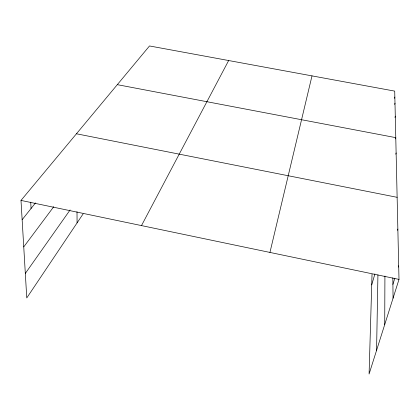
<?xml version="1.0" encoding="UTF-8"?>
<svg xmlns="http://www.w3.org/2000/svg" width="420" height="420" viewBox="0 0 420 420"><rect width="100%" height="100%" fill="white"/><g stroke="black" fill="none" stroke-linecap="round" stroke-linejoin="round"><path stroke-width="0.63" d="M384.715 324.597L384.925 276.003M376.572 350.348L377.932 274.869M372.031 274.223L369.086 374.042L399 279.394L394.716 91.114L149.51 45.959L21 200.419L26.77 297.938L83.144 213.848M269.939 252.43L312.002 75.883M394.522 98.311L394.853 97.046M394.669 104.423L394.994 103.194M394.952 117.453L395.288 116.193M395.43 138.904L395.776 137.65L117.311 84.662M395.782 154.203L396.123 152.969M371.716 284.891L374.897 273.924M397.488 230.317L397.856 229.084M392.91 284.393L394.837 278.208M398.307 267.067L398.69 265.829M141.493 225.593L228.653 60.532M25.321 273.441L70.093 209.953M23.751 246.876L53.791 206.651M22.145 219.713L35.506 202.897M76.445 133.78L397.131 197.316M21 200.419L399 279.394M30.739 202.157L31.059 208.493M392.837 277.841L393.057 298.19M77.002 211.701L77.081 222.894"/></g></svg>
